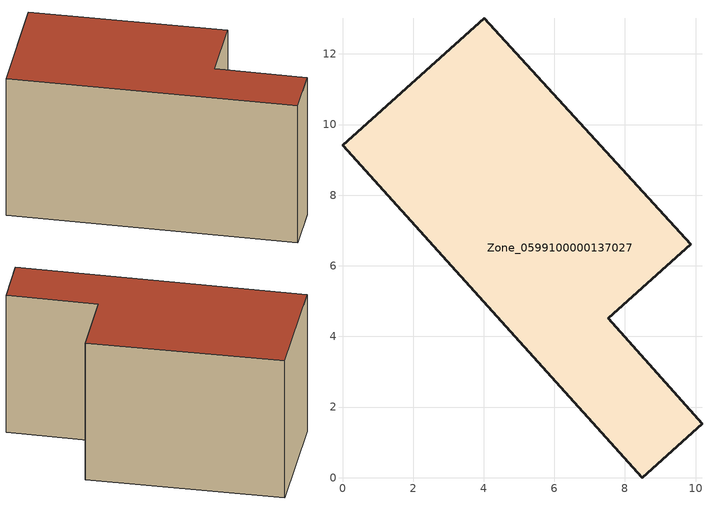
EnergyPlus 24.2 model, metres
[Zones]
Zone_0599100000137027
 floor ground (C_G): 0,9.41 4.01,13.01 9.86,6.62 7.52,4.52 10.18,1.53 8.48,0 z0
 wall outside (C_F): 4.01,13.01 0,9.41 8.48,0 10.18,1.53 7.52,4.52 9.86,6.62 4.01,13.01 z0:6.93
 roof outside (C_R): 0,9.41 8.48,0 10.18,1.53 7.52,4.52 9.86,6.62 4.01,13.01 z6.93
[BUILDING]
Pand.0599100000137027: North Axis=0; Terrain=City; Loads Convergence Tolerance Value=0.04; Temperature Convergence Tolerance Value=0.4; Solar Distribution=FullExterior; Maximum Number of Warmup Days=25; Minimum Number of Warmup Days=1
[Site:Location]
Rotterdam.The.Hague.AP_ZH_NLD Design_Conditions: Latitude=51.96; Longitude=4.45; Time Zone=1; Elevation=-4.5
[SITE:GROUNDTEMPERATURE:BUILDINGSURFACE]
18, 18, 18, 18, 18, 18, 18, 18, 18, 18, 18, 18
[MATERIAL] Thermal Absorptance=0.9; Solar Absorptance=0.7; Visible Absorptance=0.7
Name | Roughness | Thickness | Conductivity | Density | Specific Heat
G.TI.1975-1991 | MediumSmooth | 0.15 | 0.288461 | 540 | 1210
F.TI.1975-1991 | Rough | 0.3 | 0.230769 | 1920 | 840
R.TI.1975-1991 | MediumRough | 0.2 | 0.153846 | 1500 | 1000
[CONSTRUCTION]
C_G: G.TI.1975-1991
C_F: F.TI.1975-1991
C_R: R.TI.1975-1991
[ZONE]
Zone_0599100000137027: Type=1; Multiplier=1; Ceiling Height=Autocalculate; Volume=Autocalculate; Floor Area=autocalculate; Part of Total Floor Area=Yes
[ZONEINFILTRATION:DESIGNFLOWRATE]
Infil_Zone_0599100000137027: Zone or ZoneList or Space or SpaceList=Zone_0599100000137027; Schedule=AlwaysOn; Design Flow Rate Calculation Method=Flow/Area; Flow Rate per Floor Area=0.003; Constant Term Coefficient=1; Temperature Term Coefficient=0; Velocity Term Coefficient=0; Velocity Squared Term Coefficient=0
[HVACTEMPLATE:ZONE:IDEALLOADSAIRSYSTEM]
Zone_0599100000137027: Maximum Heating Supply Air Temperature=50; Minimum Cooling Supply Air Temperature=13; Maximum Heating Supply Air Humidity Ratio=0.0156; Minimum Cooling Supply Air Humidity Ratio=0.0077; Heating Limit=NoLimit; Cooling Limit=NoLimit; Dehumidification Control Type=ConstantSensibleHeatRatio; Cooling Sensible Heat Ratio=0.7; Dehumidification Setpoint=60; Humidification Control Type=None; Humidification Setpoint=30; Outdoor Air Method=None; Outdoor Air Flow Rate per Person=0.00944; Outdoor Air Flow Rate per Zone Floor Area=0; Outdoor Air Flow Rate per Zone=0; Demand Controlled Ventilation Type=None; Outdoor Air Economizer Type=NoEconomizer; Heat Recovery Type=None; Sensible Heat Recovery Effectiveness=0.7; Latent Heat Recovery Effectiveness=0.65
[ZONECONTROL:THERMOSTAT]
ThermostatControl_Zone_0599100000137027: Zone or ZoneList=Zone_0599100000137027; Control Type Schedule=DualSetpointControlType; Control 1=Thermostat_Zone_0599100000137027; Temperature Difference Between Cutout And Setpoint=0
[THERMOSTATSETPOINT:DUALSETPOINT]
Thermostat_Zone_0599100000137027: Heating Setpoint Temperature Schedule=HeatingSetpoint_Zone_0599100000137027; Cooling Setpoint Temperature Schedule=CoolingSetpoint_Zone_0599100000137027
[SCHEDULE:COMPACT]
HeatingSetpoint_Zone_0599100000137027: Through: 12/31, For: AllDays, Until: 24:00, 21
CoolingSetpoint_Zone_0599100000137027: Through: 12/31, For: AllDays, Until: 24:00, 24
DualSetpointControlType: Through: 12/31, For: AllDays, Until: 24:00, 4
AlwaysOn: Through: 12/31, For: AllDays, Until: 24:00, 1
